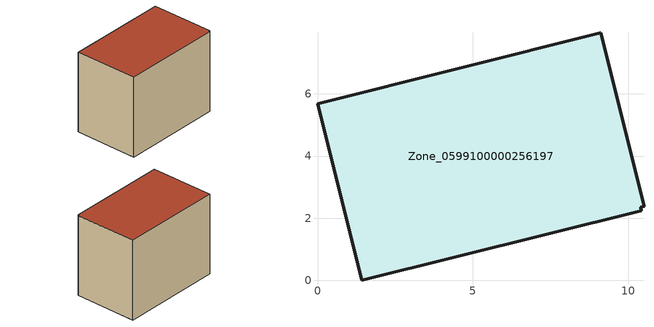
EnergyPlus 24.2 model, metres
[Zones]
Zone_0599100000256197
 floor ground (C_G): 10.51,2.38 10.4,2.35 10.43,2.24 1.43,0 0,5.69 9.12,7.97 z0
 wall outside (C_F): 10.51,2.38 9.12,7.97 0,5.69 1.43,0 10.43,2.24 10.4,2.35 10.51,2.38 z0:7.47
 roof outside (C_R): 10.4,2.35 10.51,2.38 9.12,7.97 0,5.69 1.43,0 10.43,2.24 z7.47
[BUILDING]
Pand.0599100000256197: North Axis=0; Terrain=City; Loads Convergence Tolerance Value=0.04; Temperature Convergence Tolerance Value=0.4; Solar Distribution=FullExterior; Maximum Number of Warmup Days=25; Minimum Number of Warmup Days=1
[Site:Location]
Rotterdam.The.Hague.AP_ZH_NLD Design_Conditions: Latitude=51.96; Longitude=4.45; Time Zone=1; Elevation=-4.5
[SITE:GROUNDTEMPERATURE:BUILDINGSURFACE]
18, 18, 18, 18, 18, 18, 18, 18, 18, 18, 18, 18
[MATERIAL] Thermal Absorptance=0.9; Solar Absorptance=0.7; Visible Absorptance=0.7
Name | Roughness | Thickness | Conductivity | Density | Specific Heat
G.TI.1965-1974 | MediumSmooth | 0.15 | 0.882353 | 540 | 1210
F.TI.1965-1974 | Rough | 0.3 | 0.697674 | 1920 | 840
R.TI.1965-1974 | MediumRough | 0.2 | 0.232558 | 1500 | 1000
[CONSTRUCTION]
C_G: G.TI.1965-1974
C_F: F.TI.1965-1974
C_R: R.TI.1965-1974
[ZONE]
Zone_0599100000256197: Type=1; Multiplier=1; Ceiling Height=Autocalculate; Volume=Autocalculate; Floor Area=autocalculate; Part of Total Floor Area=Yes
[ZONEINFILTRATION:DESIGNFLOWRATE]
Infil_Zone_0599100000256197: Zone or ZoneList or Space or SpaceList=Zone_0599100000256197; Schedule=AlwaysOn; Design Flow Rate Calculation Method=Flow/Area; Flow Rate per Floor Area=0.003; Constant Term Coefficient=1; Temperature Term Coefficient=0; Velocity Term Coefficient=0; Velocity Squared Term Coefficient=0
[HVACTEMPLATE:ZONE:IDEALLOADSAIRSYSTEM]
Zone_0599100000256197: Maximum Heating Supply Air Temperature=50; Minimum Cooling Supply Air Temperature=13; Maximum Heating Supply Air Humidity Ratio=0.0156; Minimum Cooling Supply Air Humidity Ratio=0.0077; Heating Limit=NoLimit; Cooling Limit=NoLimit; Dehumidification Control Type=ConstantSensibleHeatRatio; Cooling Sensible Heat Ratio=0.7; Dehumidification Setpoint=60; Humidification Control Type=None; Humidification Setpoint=30; Outdoor Air Method=None; Outdoor Air Flow Rate per Person=0.00944; Outdoor Air Flow Rate per Zone Floor Area=0; Outdoor Air Flow Rate per Zone=0; Demand Controlled Ventilation Type=None; Outdoor Air Economizer Type=NoEconomizer; Heat Recovery Type=None; Sensible Heat Recovery Effectiveness=0.7; Latent Heat Recovery Effectiveness=0.65
[ZONECONTROL:THERMOSTAT]
ThermostatControl_Zone_0599100000256197: Zone or ZoneList=Zone_0599100000256197; Control Type Schedule=DualSetpointControlType; Control 1=Thermostat_Zone_0599100000256197; Temperature Difference Between Cutout And Setpoint=0
[THERMOSTATSETPOINT:DUALSETPOINT]
Thermostat_Zone_0599100000256197: Heating Setpoint Temperature Schedule=HeatingSetpoint_Zone_0599100000256197; Cooling Setpoint Temperature Schedule=CoolingSetpoint_Zone_0599100000256197
[SCHEDULE:COMPACT]
HeatingSetpoint_Zone_0599100000256197: Through: 12/31, For: AllDays, Until: 24:00, 21
CoolingSetpoint_Zone_0599100000256197: Through: 12/31, For: AllDays, Until: 24:00, 24
DualSetpointControlType: Through: 12/31, For: AllDays, Until: 24:00, 4
AlwaysOn: Through: 12/31, For: AllDays, Until: 24:00, 1
